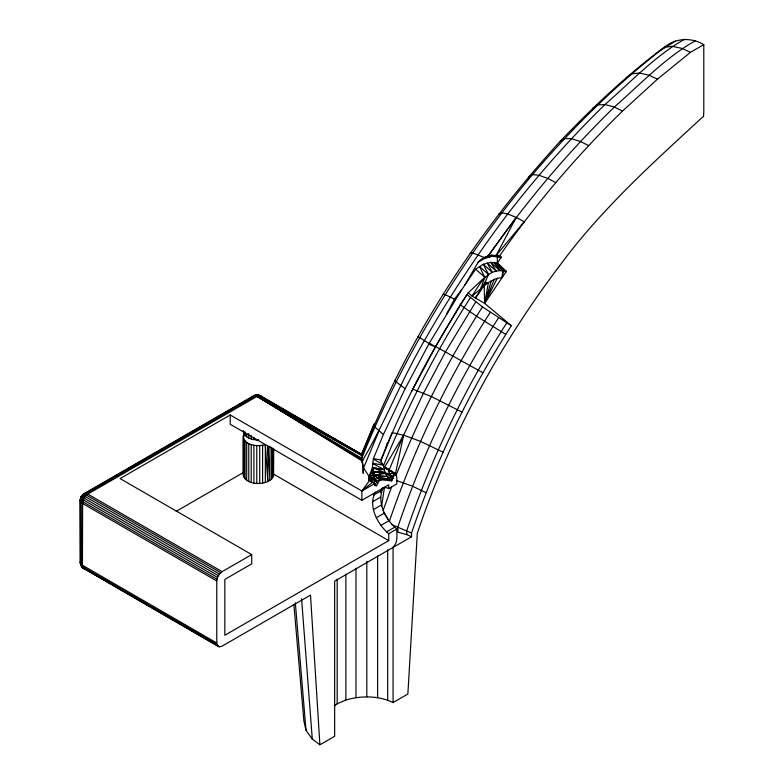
<?xml version="1.0" encoding="UTF-8"?>
<svg xmlns="http://www.w3.org/2000/svg" width="784" height="784" viewBox="0 0 784 784"><rect width="100%" height="100%" fill="white"/><g stroke="black" fill="none" stroke-linecap="round" stroke-linejoin="round"><path stroke-width="1.18" d="M267.844 446.204L267.814 481.601C259.945 484.982 244.657 484.551 243.285 473.938L243.285 436.09L243.824 434.424L243.824 436.864M334.317 705.933L337.179 703.807L345.881 699.994L345.881 574.192M293.902 604.631L303.878 720.966L306.015 730.335L312.277 739.057L319.901 744.8L334.67 736.274L334.67 581.16L411.531 536.775L411.531 533.071C436.227 460.247 469.724 390.383 511.344 325.723L482.493 306.916L466.921 294.568C433.572 347.381 402.898 402.535 380.946 461.129L384.317 466.931L388.619 469.42L389.462 473.614L392.617 478.534L395.087 473.497L384.013 467.107L395.224 473.546L396.802 477.025L396.802 483.944L388.737 488.589L386.424 487.677L383.053 487.707M378.682 474.369L379.319 477.956L381.249 479.788L378.79 481.219L369.401 476.378M345.881 699.994C361.228 695.535 378.486 695.545 393.078 702.552L407.866 694.016L417.313 533.247C449.722 437.119 498.281 346.636 559.59 265.864C600.446 210.181 651.729 163.954 702.219 117.414L703.503 116.669L703.787 111.857L703.787 44.629C691.429 37.132 675.445 37.916 664.283 47.354C626.651 75.117 592.606 107.437 560.315 141.189C476.447 232.691 407.161 338.747 362.355 454.71L361.738 458.228L363.58 467.911L370.332 478.387L369.333 476.094L372.41 467.558L373.4 458.581L383.415 434.522L405.152 388.619L429.103 343.51L461.57 289.923L475.623 269.226L483.277 264.286L490.745 262.395L494.077 262.699L503.769 271.205L505.925 272.048L506.415 271.342L497.37 263.091L494.782 262.973M372.655 468.126L371.881 471.498L373.39 476.545L377.486 483.522L379.417 479.602L389.325 479.014L392.167 479.73L392.617 478.534L387.218 476.427L374.968 474.977L372.41 467.558L384.464 469.753C385.032 474.3 388.06 478.309 391.735 480.876L392.167 479.73M243.285 436.09C244.226 445.861 257.828 446.762 265.345 444.665L267.814 481.601L271.636 479.044L273.498 475.839L273.606 448.507M511.344 325.723L484.61 303.33L502.534 277.036L503.132 270.96L501.701 269.304M319.901 744.8L310.503 595.115L222.146 646.114L219.461 646.829L217.501 645.693L216.776 643.007L216.776 580.954L217.501 577.436L219.461 574.035L222.146 571.654L251.713 554.582L251.713 563.892L224.841 579.405L224.841 635.256L388.737 540.627L388.737 533.708C377.535 524.251 367.99 506.513 375.193 492.244M372.057 471.507L372.292 472.409L370.185 474.428L372.959 469.675L371.498 470.126L372.292 472.409L369.333 476.094L368.901 479.975L375.075 483.532L374.35 485.551L376.634 485.737L377.486 483.522M260.758 397.223C261.17 394.019 255.143 394.871 253.291 395.979L84.015 493.714L80.889 497.164L80.213 500.29L80.213 562.344L80.889 565.47L82.438 567.645L218.354 646.486M393.078 702.552L393.078 547.036C398.262 542.557 396.665 535.011 396.802 529.043C385.64 519.567 376.124 501.878 383.317 487.628M381.563 506.474L384.483 487.305M81.605 565.93L81.82 566.94L85.123 569.272L82.438 567.645L80.468 563.48L80.213 500.29L80.889 497.164L82.438 494.998L255.182 395.224L255.192 396.537M528.553 178.742L528.886 176.547L532.512 174.607C572.242 128.096 615.92 84.878 664.283 47.354L672.329 46.325L682.119 48.432L690.459 52.332L703.787 44.629M219.461 646.829L83.153 568.135L80.889 565.47L80.468 561.207M379.995 473.771L380.201 476.937L379.005 476.79M222.146 571.654L87.808 494.087L85.123 493.371L80.683 498.144L80.468 501.427L82.438 503.397L216.776 580.954M85.123 493.371L82.438 494.998L80.889 497.164L80.213 500.29L83.153 494.537L85.123 493.371L84.633 494.655L85.123 496.468L219.461 574.035M84.015 568.929L82.438 565.45L82.624 501.682L81.605 496.713L84.015 493.714M395.43 473.918L403.613 435.169L423.536 393.098L445.528 351.781L475.712 301.938M411.894 391.089L435.414 346.871L460.992 303.761L468.185 292.844L472.037 296.058C481.219 289.139 489.383 278.643 501.593 277.752L503.132 270.96L494.077 262.699L499.82 270.637L506.415 271.342M386.002 447.723L387.071 443.303M375.075 483.532L368.901 479.975L369.127 477.995M374.772 479.524L376.761 477.378L374.968 474.977L385.483 473.448L391.03 476.456M82.438 567.645L80.213 562.344L80.683 564.5M216.962 644.507L81.487 566.146L81.232 502.485L83.153 496.742L82.957 495.517L257.083 395.087L260.886 395.979L362.59 454.985L258.485 395.763L257.083 395.087L253.291 396.361L257.083 394.989L259.778 395.636L362.326 454.838M491.294 280.888L484.61 303.33L472.037 296.058C478.985 285.768 485.453 271.166 499.82 270.637L490.745 262.395L496.203 271.137L487.109 262.934L492.411 272.44L483.277 264.286L488.579 274.498L484.679 282.946L480.612 288.875L481.386 289.316L486.149 282.387L488.275 283.553L484.61 303.33L497.35 278.193M592.126 110.142L592.831 108.163L597.682 104.909L604.993 104.527L614.323 107.036L622.535 111.034L657.453 79.184L690.459 52.332M383.082 510.58L391.716 486.629M389.393 521.193C414.383 447.821 448.34 377.506 490.284 312.326M380.573 492.558L381.808 489.128M480.612 288.875L484.845 277.242L479.406 266.413L488.579 274.498M80.889 565.47L81.232 564.539L216.776 643.007M81.487 496.488L80.468 499.163L81.232 498.105M375.291 480.631L375.066 479.053L377.898 483.561L376.722 482.523M375.066 479.053L374.105 480.455L370.362 478.289M494.341 279.222L484.61 303.33L484.189 285.268M361.806 454.034L374.115 424.144L374.762 426.957L383.415 434.522M361.698 454.034L374.115 424.144M388.727 471.008L403.613 435.169L420.489 441.372L442.98 452.162M361.796 462.139L362.267 461.021C385.316 422.125 401.535 379.73 424.36 340.697C449.399 296.695 477.211 254.339 507.748 213.963C537.648 175.322 570.007 138.631 604.993 104.527C630.797 82.026 654.679 56.213 684.667 39.2M378.878 431.19L363.58 467.911L363.168 473.399L362.267 461.021L257.083 396.361L254.398 395.636L257.083 394.989L261.738 396.773L260.886 395.979M368.637 477.25L369.107 476.133L373.096 482.621M380.416 460.845L392.167 432.641L403.613 435.169L384.493 467.323M383.572 465.559C407.072 407.023 436.237 350.742 470.4 297.714M396.018 475.378C419.391 416.647 448.223 360.042 482.493 306.916M390.716 475.927C388.256 470.057 369.48 474.31 372.704 468.411M251.899 397.958L252.438 396.773M259.053 395.646L259.778 395.636L257.083 396.361L87.808 494.087L85.123 496.468L82.624 501.682L81.232 502.485L80.889 499.359L82.438 499.388L217.501 577.436M361.777 454.269L365.961 445.616M361.816 454.103L365.991 445.498M373.713 483.444L375.213 480.455L375.703 480.661L374.86 479.171L373.429 478.74M446.478 314.315L454.426 299.145L461.57 289.923M464.922 284.837L478.191 262.15C483.944 256.015 493.675 252.409 500.702 258.191L501.309 257.309L499.682 255.78L495.998 255.466M504.151 271.352L497.37 263.091L497.301 256.858L495.684 255.349L484.414 258.544L478.191 262.15M371.332 482.229L371.871 479.161M372.488 478.191L373.449 476.682L375.83 476.133M498.546 317.804C456.582 382.974 422.821 453.387 397.909 526.789L397.909 532.228L406.769 534.6L411.531 536.775M506.729 322.959C465.039 387.717 431.504 457.67 406.769 530.601L406.769 534.6M371.969 470.126L372.792 468.891M475.496 298.067L481.386 289.316L475.28 297.93M497.37 263.091L500.702 258.191M502.534 277.036L505.925 272.048M499.682 255.78C535.746 203.634 577.24 155.369 622.535 111.034M488.452 255.702C525.643 202.331 567.734 152.429 614.323 107.036C640.508 84.221 664.724 57.987 695.251 40.856M488.285 255.741L516.225 217.433L524.222 221.686L496.154 255.427L497.781 256.936L501.309 257.309L496.154 255.427L516.225 217.433L507.748 213.963L501.819 212.797L498.771 214.022M388.737 488.589L388.737 484.777L361.875 500.29L361.875 490.98L369.774 480.19L368.725 479.583M480.249 260.406L479.661 260.827M373.39 476.545L375.026 475.055M486.247 256.633L484.414 258.544L483.718 257.907M391.334 476.956L395.224 473.546L384.18 467.156M468.185 292.844L484.845 277.242L475.623 269.226M81.82 497.967L83.153 496.742L85.123 496.468L81.82 495.704M251.713 554.582L120.06 478.573L230.222 414.971L361.875 490.98L372.812 481.954M82.438 499.388L84.015 498.105L218.354 575.662M491.313 255.212L488.971 257.015L487.756 255.898M626.23 77.685L631.737 73.843L639.528 73.02L649.162 75.254L657.453 79.184M667.87 46.031L675.367 40.964M80.889 497.164L81.605 496.713M560.315 141.189L564.539 138.562L571.379 138.66L580.405 141.483L588.549 145.559M253.291 396.361L255.182 395.224M388.737 533.708L396.802 529.043M658.462 51.46L664.734 47.844M176.194 511.315L243.824 472.272M369.107 476.133L369.46 476.652L368.509 477.191M361.875 490.98L375.154 483.307M373.478 495.145L381.602 490.529M372.488 501.77L380.612 497.154M373.478 509.531L381.602 504.916M376.34 517.675L384.464 513.059M380.808 525.398L388.933 520.782L383.915 512.589M386.424 531.944L394.548 527.328M372.988 469.832L372.165 470.243L374.909 478.975L373.948 477.74M484.679 282.946L486.149 282.387M369.509 476.466L373.047 475.271L369.333 476.094M369.264 479.896L371.234 480.171M389.462 473.614L395.087 473.497M470.145 253.359L472.634 252.889L484.394 257.544M363.002 460.6L257.083 396.361L361.551 455.288L362.502 455.19M376.761 477.378L387.218 476.427M491.882 255.114L493.322 256.446L497.468 256.848M84.633 567.979L83.153 568.096L82.957 567.116L81.82 566.94M255.692 395.763L258.485 395.763L362.306 455.21M258.74 440C252.742 440.098 243.354 437.913 243.285 430.504M391.735 480.876L379.417 479.602L376.947 477.623M377.016 477.701L389.325 479.014M393.039 478.583L389.756 473.556L388.325 469.253M385.483 473.448L373.429 471.605L385.091 472.674L372.469 467.705L384.464 469.753L384.317 466.931M255.721 439.55L258.436 439.971M443.195 294.314L445.175 294.627L454.426 299.145M372.655 463.246L383.18 465.147M373.4 458.581L381.21 460.022M84.633 494.655L86.416 495.106L220.755 572.663M396.459 480.514L412.541 486.237L426.094 492.695M412.766 389.148L431.249 396.488L461.952 412.08M391.686 524.565L411.531 533.071M428.77 344.225L435.414 346.871L429.416 343.078M555.709 182.525L547.634 178.36L538.892 175.224L532.512 174.607C461.453 259.602 403.25 355.475 361.738 458.228L257.083 396.361L361.963 459.453M435.483 346.44L482.895 372.733M372.645 463.511L384.464 469.753M258.485 395.763L362.277 455.71M361.875 500.29L230.222 424.281L230.222 414.971M273.606 474.144L388.737 540.627M216.962 579.249L82.624 501.682L80.889 499.359M386.541 468.822L396.077 474.33M373.047 478.524L374.517 479.367M373.331 458.983L382.837 464.52M505.67 334.347L476.407 316.158L460.198 304.78M429.103 343.51L418.097 336.61M258.994 395.224L260.886 396.361M405.152 388.619L396.077 381.945L395.018 379.975M374.448 484.012L376.634 485.737M504.288 271.127L495.233 262.905L495.919 264.012M83.153 496.742L84.015 498.105M388.619 469.42L388.923 469.939M379.172 472.487L379.868 473.712M371.92 470.841L373.801 476.584M82.438 494.998L82.624 495.694M295.313 602.72L306.015 730.335M301.595 598.76L312.277 739.057M267.981 446.204L269.941 480.425L269.941 446.243M387.678 549.888L387.678 700.132M377.614 556.003L377.614 697.691M366.804 561.315L366.804 696.829M355.975 568.145L355.975 697.623M337.179 579.219L337.179 703.807M273.498 448.977L273.498 475.839M272.842 448.193L272.842 477.495M271.636 447.292L271.636 479.044M265.345 444.665L265.345 482.513M262.611 445.283L262.611 483.13M259.72 445.586L259.72 483.444M256.78 445.567L256.78 483.424M253.908 437.384L253.908 439.638M253.908 445.224L253.908 483.071M251.203 435.59L251.203 438.981M251.203 444.567L251.203 482.415M248.763 433.523L248.763 438.031M248.763 443.617L248.763 481.464M246.686 433.444L246.686 436.835M246.686 442.421L246.686 480.269M245.049 432.043L245.049 435.424M245.049 441.01L245.049 478.857M243.912 431.602L243.912 433.856M243.912 439.442L243.912 477.299M243.314 437.786L243.314 475.633M86.416 493.499L86.416 495.106"/></g></svg>
